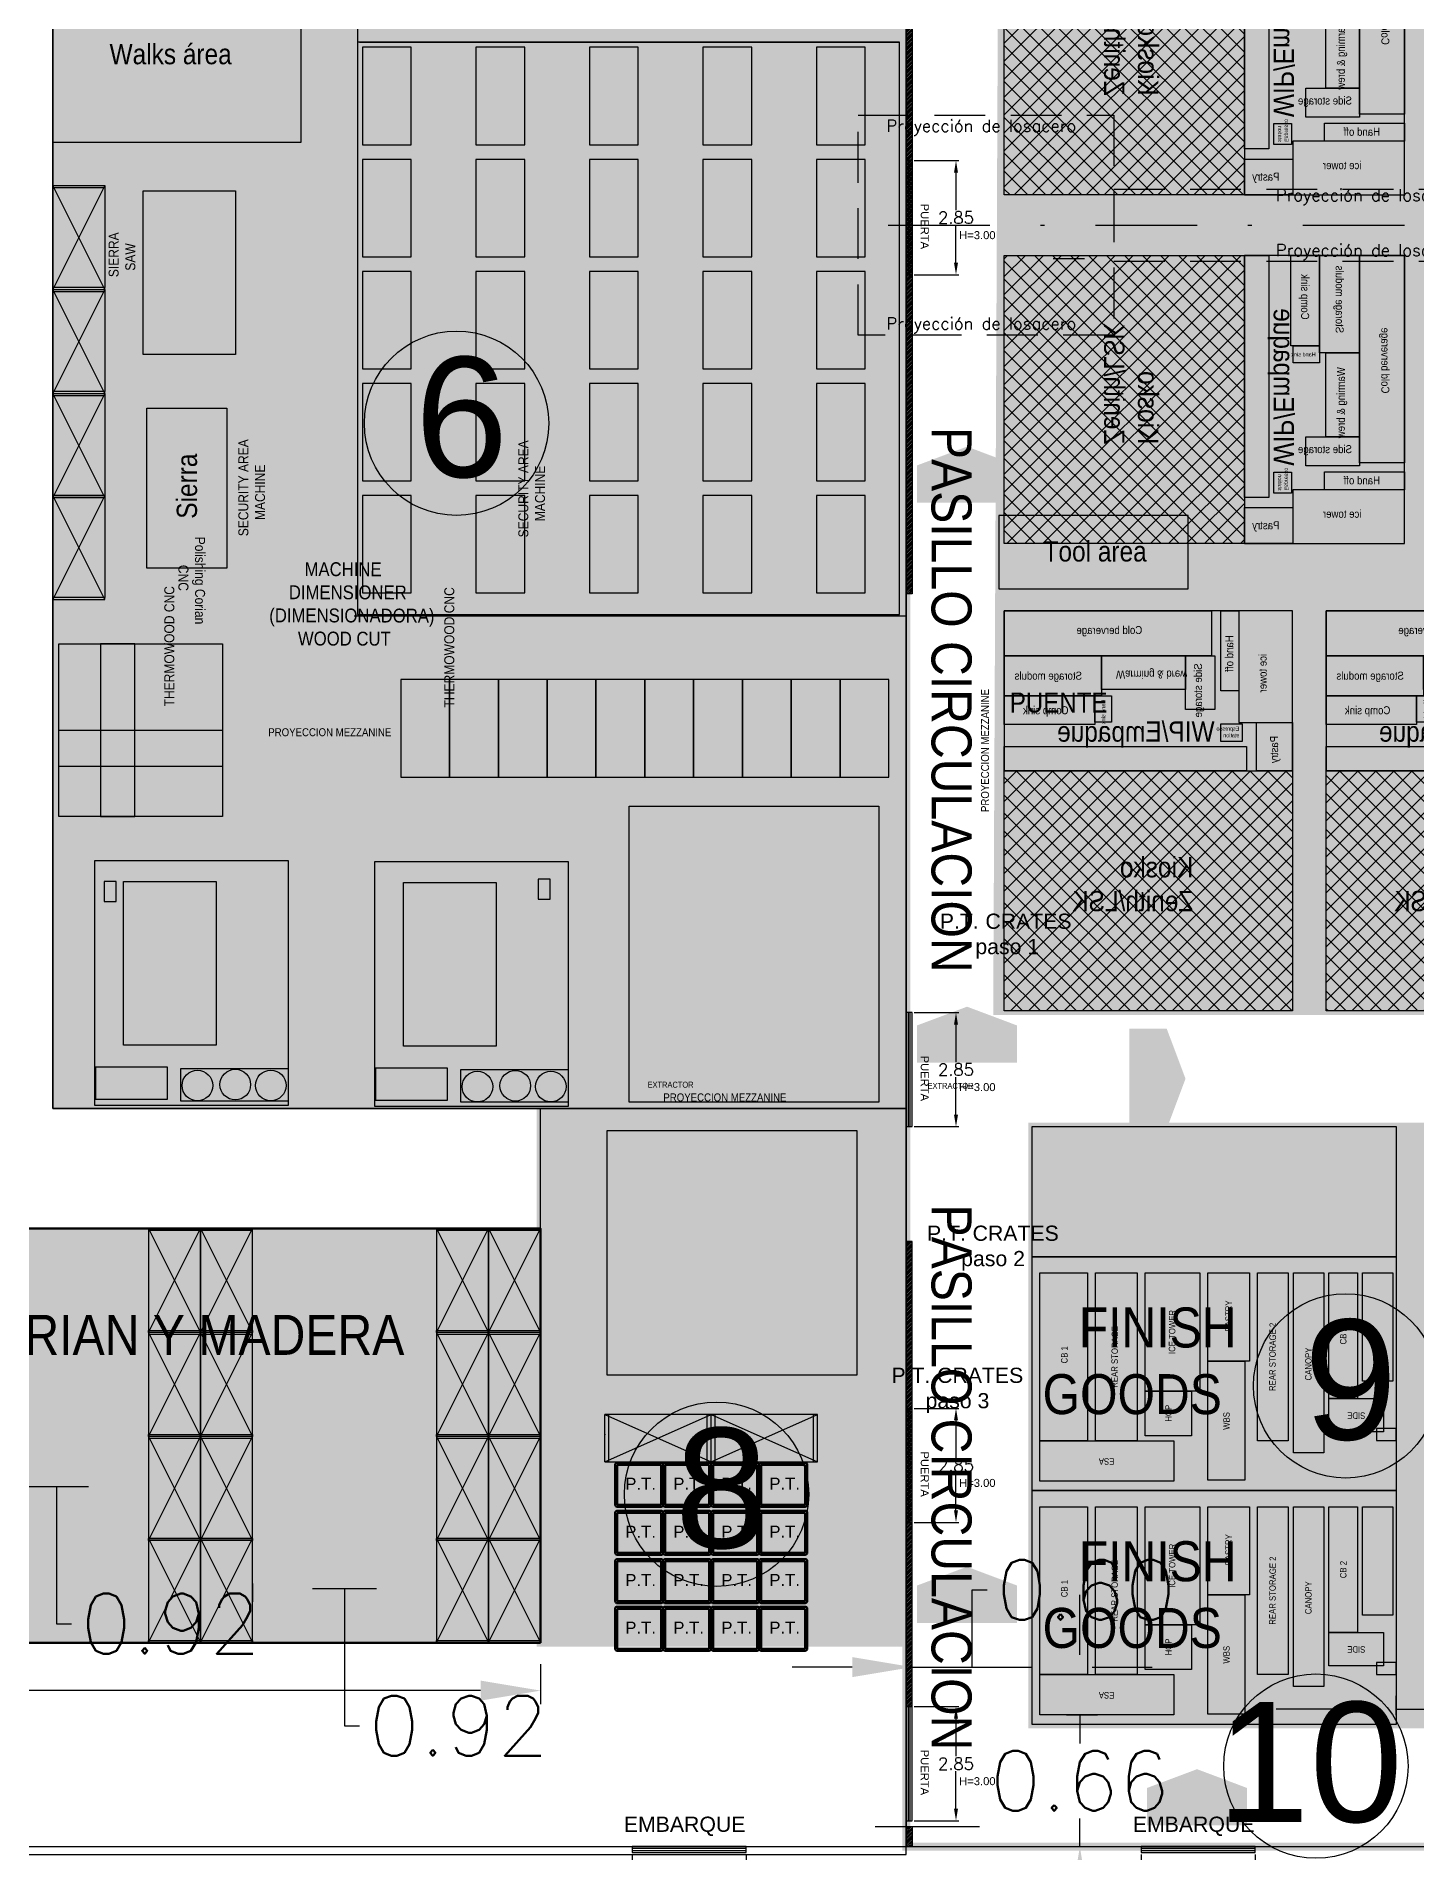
# Model space of a CAD drawing. Header units: millimetres. Extents: x 28 to 201, y 462 to 575.
# Drawn here: x 81.98 to 116.48, y 485.69 to 531.1 of the extents above; entities that cross this region are included whole.
import ezdxf

# ---------------------------------------------------------------- set-up
doc = ezdxf.new("R2010")
doc.units = ezdxf.units.MM
for name, pattern in [('ACAD_ISO02W100', [15, 12, -3]), ('DASHDOT', [25.4, 12.7, -6.35, 0, -6.35]), ('DASHED2', [0.375, 0.25, -0.125]), ('HIDDEN', [9.525, 6.35, -3.175])]:
    doc.linetypes.add(name, pattern=pattern)
for name, color, linetype in [('1- 3', 3, 'Continuous'), ('1- muro de carga', 5, 'Continuous'), ('8 hatch 2', 104, 'Continuous'), ('8 ingmet', 170, 'Continuous'), ('8 text 1', 7, 'Continuous'), ('DIM GENERAL', 1, 'Continuous'), ('dim-75', 2, 'Continuous'), ('ejes', 140, 'DASHDOT'), ('LINEA LIMITE DE ZONIFICACION', 2, 'Continuous'), ('LINEA PROYECCION', 1, 'DASHED2'), ('proy', 2, 'HIDDEN')]:
    doc.layers.add(name, color=color, linetype=linetype)
doc.styles.add('ARRAY BASE$0$Standard', font='arial.ttf')
doc.styles.add('ARRAY BASE$0$STYLE1', font='tt0009m_.ttf', dxfattribs={"width": 0.9})
doc.styles.get("Standard").update_dxf_attribs({"font": 'arial.ttf'})
doc.styles.add('TEXTO GENERAL', font='tt0009m_.ttf', dxfattribs={"width": 0.9, "height": 1})
doc.styles.add('TEXTOS', font='romans.shx')
doc.dimstyles.new('DIM-75P', dxfattribs={"dimtxt": 0.3, "dimasz": 0.3, "dimexe": 0.0675, "dimexo": 0.0468, "dimgap": 0.0375, "dimtad": 0, "dimtih": 1, "dimtoh": 1, "dimzin": 0, "dimdsep": 46, "dimtxsty": 'TEXTOS', "dimcen": 0.3, "dimclrd": 1, "dimclre": 1, "dimclrt": 2, "dimadec": 0, "dimazin": 0, "dimtfac": 1, "dimtmove": 1, "dimatfit": 3, "dimldrblk": 'flecha', "dimfxl": 0.045, "dimtolj": 1, "dimtzin": 0, "dimlwd": -1, "dimlwe": -1, "dimarcsym": 0})
pattern_1 = [(45, (-1106.502283, 447.2163), (-0.0224506403, 0.0224506403), [])]

# ---------------------------------------------------------------- blocks, each defined once
blk = doc.blocks.new('ARRAY BASE$0$FINISH')
for points in [[(5.845, 9.099), (5.845, 0), (0, 0), (0, 9.099)], [(0.237, 5.558), (0.237, 8.908), (1.247, 8.908), (1.247, 5.558)], [(5.442, 7.719), (1.247, 7.719), (1.247, 8.908), (5.442, 8.908)], [(5.442, 6.48), (1.247, 6.48), (1.247, 7.519), (5.442, 7.519)], [(2.491, 5.122), (1.374, 5.122), (1.374, 6.28), (2.491, 6.28)], [(5.442, 4.914), (2.491, 4.914), (2.491, 6.28), (5.442, 6.28)], [(0.259, 4.714), (3.239, 4.714), (3.239, 3.784), (0.259, 3.784)], [(5.442, 3.673), (3.239, 3.673), (3.239, 4.714), (5.442, 4.714)], [(1.247, 3.473), (5.442, 3.473), (5.442, 2.703), (1.247, 2.703)], [(5.442, 1.809), (0.947, 1.809), (0.947, 2.566), (5.442, 2.566)], [(2.301, 1.683), (2.301, 0.318), (1.468, 0.318), (1.468, 1.683)], [(2.301, 0.973), (2.301, 1.683), (5.442, 1.683), (5.442, 0.973)], [(1.55, 0), (1.55, 0.495), (1.25, 0.495), (1.25, 0)], [(5.442, 0.086), (2.735, 0.086), (2.735, 0.843), (5.442, 0.843)]]:
    blk.add_lwpolyline(points, close=True)
at = {"style": 'TEXTO GENERAL'}
for s, width, gutter_width, heights, insert, char_height, attachment_point, rotation in [('\\pi0.9016;FINISH GOODS ', 8.493, 12.5, [4.341], (4.579, 8.84), 1, 1, 270), ('\\pi0.89876;CB 1', 2.11022, 20.17, [0], (2.283, 8.385), 0.16136, 1, 359.6009), ('ESA ', 1.48497, 20.17, [0.193], (0.648, 7.242), 0.1614, 2, 89.6009), ('REAR STORAGE', 2.11022, 20.17, [0], (3.344, 7.12), 0.16136, 2, 359.6009), ('HOP ', 1.09476, 20.17, [0.213], (1.936, 5.776), 0.1614, 2, 359.6009), ('ICE TOWER', 2.11022, 20.17, [0], (3.966, 5.684), 0.1614, 2, 359.6009), ('WBS ', 1.48497, 20.17, [0.193], (1.743, 4.326), 0.1614, 2, 359.6009), ('PASTRY ', 2.11022, 20.17, [0], (4.366, 4.274), 0.1614, 2, 359.6009), ('REAR STORAGE 2 ', 2.88701, 20.17, [0.516], (3.345, 3.174), 0.16136, 2, 359.6009), ('CANOPY ', 2.11022, 20.17, [0], (3.167, 2.278), 0.1614, 2, 359.6009), ('CB 2', 0.72255, 20.17, [0.176], (3.872, 1.406), 0.1614, 2, 359.6009), ('SIDE ', 1.09476, 20.17, [0.213], (1.795, 1.001), 0.1614, 2, 89.6009)]:
    blk.add_mtext_dynamic_manual_height_columns(s, width=width, gutter_width=gutter_width, heights=heights, dxfattribs=dict(at, insert=insert, char_height=char_height, attachment_point=attachment_point, rotation=rotation))
blk = doc.blocks.new('*D5')
at = {"layer": 'Defpoints', "color": 0, "ltscale": 0.01, "transparency": 16777216}
for p in [(1.352, 1.243), (-1.5, 0.15), (1.352, 0.15)]:
    blk.add_point(p, dxfattribs=at)
at = {"layer": 'DIM GENERAL', "color": 1, "ltscale": 0.01, "transparency": 16777216}
for p, q in [((-1.5, 0.197), (-1.5, 1.31)), ((-1.2, 1.243), (-0.261, 1.243)), ((1.052, 1.243), (0.114, 1.243)), ((1.352, 0.197), (1.352, 1.31))]:
    blk.add_line(p, q, dxfattribs=at)
for points in [[(-1.2, 1.193), (-1.2, 1.293), (-1.5, 1.243)], [(1.052, 1.193), (1.052, 1.293), (1.352, 1.243)]]:
    blk.add_solid(points, dxfattribs=at)
at = {"layer": 'DIM GENERAL', "color": 2, "ltscale": 0.01, "transparency": 16777216, "insert": (-0.074, 1.243), "char_height": 0.3, "attachment_point": 5, "rotation": 90, "style": 'TEXTOS'}
blk.add_mtext('\\A1;2.85', dxfattribs=at)
blk = doc.blocks.new('flecha')
at = {"ltscale": 6}
for points in [[(-0.021, 0.03), (-0.106, 0.13), (-0.124, 0.055), (-0.124, 0.212)], [(-0.021, -0.03), (-0.106, -0.13), (-0.124, -0.055), (-0.124, -0.212)]]:
    blk.add_hatch(color=256, dxfattribs=at).paths.add_polyline_path(points)
for p, q in [((0.009, -0.017), (-0.137, 0.242)), ((0.009, 0.017), (-0.137, -0.242)), ((-0.127, 0.244), (-0.127, 0.025)), ((-0.127, 0.025), (-0.104, 0.122)), ((0, 0), (-0.104, 0.122)), ((0, 0), (-0.104, -0.122)), ((-0.127, -0.025), (-0.127, -0.244)), ((-0.127, -0.025), (-0.104, -0.122))]:
    blk.add_line(p, q, dxfattribs=at)
for points in [[(-0.021, 0.03), (-0.106, 0.13), (-0.124, 0.055), (-0.124, 0.212)], [(-0.021, -0.03), (-0.106, -0.13), (-0.124, -0.055), (-0.124, -0.212)]]:
    blk.add_lwpolyline(points, close=True, dxfattribs=at)
blk = doc.blocks.new('*D46')
at = {"layer": 'Defpoints', "color": 0, "ltscale": 0.01, "transparency": 16777216}
for p in [(106.871, 490.332), (103.871, 489.344), (106.871, 488.899)]:
    blk.add_point(p, dxfattribs=at)
at = {"layer": 'LINEA LIMITE DE ZONIFICACION', "color": 1, "ltscale": 0.01, "transparency": 16777216}
for p, q in [((105.371, 490.332), (105.371, 492.263)), ((105.371, 492.263), (105.746, 492.263)), ((103.871, 489.578), (103.871, 490.669)), ((106.871, 489.133), (106.871, 490.669)), ((102.371, 490.332), (100.871, 490.332)), ((103.871, 490.332), (106.871, 490.332)), ((103.871, 490.332), (106.871, 490.332)), ((108.371, 490.332), (109.871, 490.332))]:
    blk.add_line(p, q, dxfattribs=at)
for points in [[(102.371, 490.582), (102.371, 490.082), (103.871, 490.332)], [(108.371, 490.582), (108.371, 490.082), (106.871, 490.332)]]:
    blk.add_solid(points, dxfattribs=at)
at = {"layer": 'LINEA LIMITE DE ZONIFICACION', "color": 2, "ltscale": 0.01, "transparency": 16777216, "insert": (108.219, 492.263), "char_height": 1.5, "attachment_point": 5, "style": 'TEXTOS'}
blk.add_mtext('\\A1;0.60', dxfattribs=at)
blk = doc.blocks.new('*D47')
at = {"layer": 'Defpoints', "color": 0, "ltscale": 0.01, "transparency": 16777216}
for p in [(108.736, 489.135), (108.06, 485.842), (108.736, 485.842)]:
    blk.add_point(p, dxfattribs=at)
at = {"layer": 'LINEA LIMITE DE ZONIFICACION', "color": 1, "ltscale": 0.01, "transparency": 16777216}
for p, q in [((108.06, 490.635), (108.06, 492.135)), ((108.502, 489.135), (107.722, 489.135)), ((108.06, 489.135), (108.06, 488.426)), ((108.06, 485.842), (108.06, 486.551)), ((108.502, 485.842), (107.722, 485.842)), ((108.06, 484.342), (108.06, 482.842))]:
    blk.add_line(p, q, dxfattribs=at)
for points in [[(107.81, 490.635), (108.31, 490.635), (108.06, 489.135)], [(107.81, 484.342), (108.31, 484.342), (108.06, 485.842)]]:
    blk.add_solid(points, dxfattribs=at)
at = {"layer": 'LINEA LIMITE DE ZONIFICACION', "color": 2, "ltscale": 0.01, "transparency": 16777216, "insert": (108.06, 487.489), "char_height": 1.5, "attachment_point": 5, "style": 'TEXTOS'}
blk.add_mtext('\\A1;0.66', dxfattribs=at)
blk = doc.blocks.new('*D48')
at = {"layer": 'Defpoints', "color": 0, "ltscale": 0.01, "transparency": 16777216}
for p in [(118.969, 489.279), (115.969, 488.899), (118.969, 488.899)]:
    blk.add_point(p, dxfattribs=at)
at = {"layer": 'LINEA LIMITE DE ZONIFICACION', "color": 1, "ltscale": 0.01, "transparency": 16777216}
for p, q in [((117.469, 489.279), (117.469, 491.21)), ((117.469, 491.21), (117.844, 491.21)), ((115.969, 489.133), (115.969, 489.616)), ((118.969, 489.133), (118.969, 489.616)), ((114.469, 489.279), (112.969, 489.279)), ((115.969, 489.279), (118.969, 489.279)), ((115.969, 489.279), (118.969, 489.279)), ((120.469, 489.279), (121.969, 489.279))]:
    blk.add_line(p, q, dxfattribs=at)
for points in [[(114.469, 489.529), (114.469, 489.029), (115.969, 489.279)], [(120.469, 489.529), (120.469, 489.029), (118.969, 489.279)]]:
    blk.add_solid(points, dxfattribs=at)
at = {"layer": 'LINEA LIMITE DE ZONIFICACION', "color": 2, "ltscale": 0.01, "transparency": 16777216, "insert": (120.318, 491.21), "char_height": 1.5, "attachment_point": 5, "style": 'TEXTOS'}
blk.add_mtext('\\A1;0.60', dxfattribs=at)
blk = doc.blocks.new('ARRAY BASE$0$KIOSKO DE ARMADO')
h = blk.add_hatch()
h.set_pattern_fill('ANSI37', color=256, scale=0.1, angle=180)
h.set_pattern_definition([(225, (2482.8771, 1339.67897), (0.224506403, -0.224506403), []), (315, (2482.8771, 1339.67897), (0.224506403, 0.224506403), [])])
h.paths.add_polyline_path([(7.2, 10), (0, 10), (0, 4), (7.2, 4)])
for points in [[(7.2, 10), (0, 10), (0, 4), (7.2, 4)], [(0, 4), (7.2, 4), (7.2, 0), (0, 0)], [(7.2, 4), (7.2, 0), (0, 0), (0, 4)], [(6.05, 3.39), (6.05, 4), (0, 4), (0, 3.39)], [(6.303, 2.79), (7.2, 2.79), (7.2, 4), (6.303, 4)], [(5.943, 2.825), (5.943, 3.265), (5.413, 3.265), (5.413, 2.825)], [(2.26, 2.12), (2.26, 2.84), (0, 2.84), (0, 2.12)], [(2.68, 2.78), (2.26, 2.78), (2.26, 2.12), (2.68, 2.12)], [(5.86, 2.79), (7.2, 2.79), (7.2, 0), (5.86, 0)], [(4.53, 2.46), (4.53, 1.12), (5.26, 1.12), (5.26, 2.46)], [(2.43, 1.12), (2.43, 2.12), (0, 2.12), (0, 1.12)], [(2.43, 1.96), (2.43, 1.12), (4.53, 1.12), (4.53, 1.96)], [(5.41, 0), (5.86, 0), (5.86, 2), (5.41, 2)], [(5.18, 0), (5.18, 1.12), (0, 1.12), (0, 0)]]:
    blk.add_lwpolyline(points, close=True)
at = {"attachment_point": 1, "style": 'TEXTO GENERAL'}
for s, insert, char_height, rotation in [('Kiosko Zenith/LSK', (4.722, 6.152), 0.50733, 180), ('Pastry', (6.643, 3.123), 0.2, 90), ('WIP/Empaque', (5.255, 2.761), 0.50733, 180), ('Hand sink', (2.424, 2.218), 0.1, 90), ('Espresso\\Pstation', (5.875, 2.891), 0.1, 180), ('Comp sink', (1.604, 2.382), 0.2, 180), ('Side storage', (4.741, 1.31), 0.2, 90), ('ice tower', (6.357, 1.074), 0.2, 90), ('Storage moduls', (1.942, 1.518), 0.2, 180), ('Hand off', (5.522, 0.609), 0.2, 90), ('Cold berverage', (3.448, 0.377), 0.2, 180)]:
    blk.add_mtext_dynamic_manual_height_columns(s, width=3.63915, gutter_width=2.537, heights=[0], dxfattribs=dict(at, insert=insert, char_height=char_height, rotation=rotation))
at = {"insert": (2.791, 1.689), "char_height": 0.2, "attachment_point": 1, "style": 'TEXTO GENERAL'}
blk.add_mtext_dynamic_manual_height_columns('Warming & brew', width=3.63915, gutter_width=2.537, heights=[0], dxfattribs=at)
blk = doc.blocks.new('10')
h = blk.add_hatch()
h.set_pattern_fill('ANSI37', color=256, scale=0.1, angle=180)
h.set_pattern_definition([(225, (2474.7923, 1329.67897), (0.224506403, -0.224506403), []), (315, (2474.7923, 1329.67897), (0.224506403, 0.224506403), [])])
h.paths.add_polyline_path([(-0.885, -6), (-0.885, -1.448), (-1.274, 0), (-8.085, 0), (-8.085, -6)])
blk.add_lwpolyline([(-1.274, 0), (-8.085, 0), (-8.085, -6), (-0.885, -6), (-0.885, -1.448)])
for points in [[(-8.085, -6), (-0.885, -6), (-0.885, -10), (-8.085, -10)], [(-0.885, -6), (-0.885, -10), (-8.085, -10), (-8.085, -6)], [(-2.035, -6.61), (-2.035, -6), (-8.085, -6), (-8.085, -6.61)], [(-1.782, -7.21), (-0.885, -7.21), (-0.885, -6), (-1.782, -6)], [(-2.141, -7.175), (-2.141, -6.735), (-2.671, -6.735), (-2.671, -7.175)], [(-5.825, -7.88), (-5.825, -7.16), (-8.085, -7.16), (-8.085, -7.88)], [(-5.405, -7.22), (-5.825, -7.22), (-5.825, -7.88), (-5.405, -7.88)], [(-2.225, -7.21), (-0.885, -7.21), (-0.885, -10), (-2.225, -10)], [(-3.555, -7.54), (-3.555, -8.88), (-2.825, -8.88), (-2.825, -7.54)], [(-5.655, -8.88), (-5.655, -7.88), (-8.085, -7.88), (-8.085, -8.88)], [(-5.655, -8.04), (-5.655, -8.88), (-3.555, -8.88), (-3.555, -8.04)], [(-2.675, -10), (-2.225, -10), (-2.225, -8), (-2.675, -8)], [(-2.905, -10), (-2.905, -8.88), (-8.085, -8.88), (-8.085, -10)], [(-24.275, -12.209), (-19.544, -12.209), (-19.544, -10.37), (-24.275, -10.37)], [(-24.239, -27.931), (-19.508, -27.931), (-19.508, -26.092), (-24.239, -26.092)]]:
    blk.add_lwpolyline(points, close=True)
for p in [(-24.099, -10), (-16.054, -10)]:
    blk.add_blockref('ARRAY BASE$0$KIOSKO DE ARMADO', p)
at = {"xscale": -1}
for p, rotation in [((-14.099, -10.88), 90), ((-14.099, -19.594), 90), ((-24.099, -28.48), 180), ((-16.054, -28.48), 180), ((-8.085, -28.48), 180)]:
    blk.add_blockref('ARRAY BASE$0$KIOSKO DE ARMADO', p, dxfattribs=dict(at, rotation=rotation))
at = {"rotation": 270}
for p in [(-12.648, -10.88), (-12.648, -19.594)]:
    blk.add_blockref('ARRAY BASE$0$KIOSKO DE ARMADO', p, dxfattribs=at)
at = {"attachment_point": 1, "style": 'TEXTO GENERAL'}
for s, insert, char_height, rotation in [('Kiosko Zenith/LSK', (-3.363, -3.848), 0.50733, 180), ('Pastry', (-1.442, -6.877), 0.2, 90), ('WIP/Empaque', (-2.83, -7.239), 0.50733, 180), ('Hand sink', (-5.661, -7.782), 0.1, 90), ('Espresso\\Pstation', (-2.21, -7.109), 0.1, 180), ('Comp sink', (-6.481, -7.618), 0.2, 180), ('Side storage', (-3.344, -8.69), 0.2, 90), ('ice tower', (-1.727, -8.926), 0.2, 90), ('Storage moduls', (-6.143, -8.482), 0.2, 180), ('Hand off', (-2.563, -9.391), 0.2, 90), ('Cold berverage', (-4.636, -9.623), 0.2, 180)]:
    blk.add_mtext_dynamic_manual_height_columns(s, width=3.63915, gutter_width=2.537, heights=[0], dxfattribs=dict(at, insert=insert, char_height=char_height, rotation=rotation))
at = {"attachment_point": 1}
for s, insert, char_height, style in [('Warming & brew', (-5.294, -8.311), 0.2, 'TEXTO GENERAL'), ('Tool area', (-23.155, -11.015), 0.5073, 'ARRAY BASE$0$STYLE1'), ('Tool area', (-23.119, -26.737), 0.5073, 'ARRAY BASE$0$STYLE1')]:
    blk.add_mtext_dynamic_manual_height_columns(s, width=3.63915, gutter_width=2.537, heights=[0], dxfattribs=dict(at, insert=insert, char_height=char_height, style=style))
blk = doc.blocks.new('*D50')
at = {"layer": 'Defpoints', "color": 0, "ltscale": 0.01, "transparency": 16777216}
for p in [(56.181, 490.67), (94.583, 490.643), (56.181, 489.745)]:
    blk.add_point(p, dxfattribs=at)
at = {"layer": 'LINEA LIMITE DE ZONIFICACION', "color": 1, "ltscale": 0.01, "transparency": 16777216}
for p, q in [((56.181, 490.436), (56.181, 489.407)), ((94.583, 490.409), (94.583, 489.407)), ((57.681, 489.745), (72.909, 489.745)), ((93.083, 489.745), (77.855, 489.745))]:
    blk.add_line(p, q, dxfattribs=at)
for points in [[(57.681, 489.995), (57.681, 489.495), (56.181, 489.745)], [(93.083, 489.995), (93.083, 489.495), (94.583, 489.745)]]:
    blk.add_solid(points, dxfattribs=at)
at = {"layer": 'LINEA LIMITE DE ZONIFICACION', "color": 2, "ltscale": 0.01, "transparency": 16777216, "insert": (75.382, 489.745), "char_height": 1.5, "attachment_point": 5, "style": 'TEXTOS'}
blk.add_mtext('\\A1;7.68', dxfattribs=at)
blk = doc.blocks.new('ARRAY BASE$0$Rack madera')
for p, q in [((0.002, 0.002), (0.002, 1.302)), ((0.002, 1.302), (0.052, 1.302)), ((2.602, 1.302), (0.002, 0.002)), ((0.002, 1.302), (2.602, 0.002)), ((2.552, 1.302), (0.052, 1.302)), ((0.052, 1.302), (0.052, 0.002)), ((2.552, 0.002), (2.552, 1.302)), ((2.602, 1.302), (2.552, 1.302)), ((2.602, 0.002), (2.602, 1.302)), ((0.052, 0.002), (0.002, 0.002)), ((0.052, 0.002), (2.552, 0.002)), ((2.552, 0.002), (2.602, 0.002))]:
    blk.add_line(p, q)
blk = doc.blocks.new('rack 01')
at = {"linetype": 'ACAD_ISO02W100'}
for p, q in [((2840.012, 2360.036), (2837.352, 2360.036)), ((2837.352, 2360.036), (2837.352, 2358.856)), ((2840.012, 2358.856), (2837.352, 2360.036)), ((2840.012, 2360.036), (2837.352, 2358.856)), ((2837.452, 2360.036), (2837.452, 2358.856)), ((2839.912, 2360.036), (2839.912, 2358.856)), ((2840.012, 2360.036), (2840.012, 2358.856)), ((2837.352, 2358.856), (2840.012, 2358.856))]:
    blk.add_line(p, q, dxfattribs=at)
blk.add_point((2840.012, 2359.356), dxfattribs=at)
blk = doc.blocks.new('P.T.')
at = {"color": 8, "lineweight": 211}
for p, q in [((1.862, 1.893), (1.862, 2.895)), ((1.912, 2.944), (3.012, 2.944)), ((1.912, 1.894), (1.912, 2.894)), ((1.912, 2.894), (3.012, 2.894)), ((3.012, 2.894), (3.012, 1.894)), ((3.062, 2.894), (3.062, 1.894)), ((3.012, 1.844), (1.905, 1.844)), ((3.012, 1.894), (1.912, 1.894))]:
    blk.add_line(p, q, dxfattribs=at)
for centre, start, end in [((1.912, 2.894), 89.4271, 180), ((3.012, 2.894), 359.4271, 90.5729), ((1.912, 1.894), 179.7135, 278.1297), ((3.012, 1.894), 269.9777, 0.5729)]:
    blk.add_arc(centre, 0.05, start, end, dxfattribs=at)
at = {"lineweight": 211, "insert": (2.114, 2.571), "char_height": 0.3, "attachment_point": 1}
blk.add_mtext_dynamic_manual_height_columns('P.T.', width=1.1, gutter_width=12.5, heights=[0], dxfattribs=at)
blk = doc.blocks.new('*D56')
at = {"layer": 'Defpoints', "color": 0, "ltscale": 2, "transparency": 16777216}
for p in [(80.181, 495.202), (84.781, 495.202), (84.781, 494.849)]:
    blk.add_point(p, dxfattribs=at)
at = {"layer": 'dim-75', "color": 1, "ltscale": 2, "transparency": 16777216}
for p, q in [((80.181, 494.968), (80.181, 494.512)), ((84.781, 494.968), (84.781, 494.512)), ((81.681, 494.849), (83.281, 494.849)), ((82.481, 494.849), (82.481, 491.418)), ((82.481, 491.418), (82.856, 491.418))]:
    blk.add_line(p, q, dxfattribs=at)
for points in [[(81.681, 495.099), (81.681, 494.599), (80.181, 494.849)], [(83.281, 495.099), (83.281, 494.599), (84.781, 494.849)]]:
    blk.add_solid(points, dxfattribs=at)
at = {"layer": 'dim-75', "color": 2, "ltscale": 2, "transparency": 16777216, "insert": (85.329, 491.418), "char_height": 1.5, "attachment_point": 5, "style": 'TEXTOS'}
blk.add_mtext('\\A1;0.92', dxfattribs=at)
blk = doc.blocks.new('*D57')
at = {"layer": 'Defpoints', "color": 0, "ltscale": 2, "transparency": 16777216}
for p in [(87.381, 492.652), (91.981, 492.652), (91.981, 492.299)]:
    blk.add_point(p, dxfattribs=at)
at = {"layer": 'dim-75', "color": 1, "ltscale": 2, "transparency": 16777216}
for p, q in [((87.381, 492.418), (87.381, 491.962)), ((88.881, 492.299), (90.481, 492.299)), ((89.681, 492.299), (89.681, 488.868)), ((91.981, 492.418), (91.981, 491.962)), ((89.681, 488.868), (90.056, 488.868))]:
    blk.add_line(p, q, dxfattribs=at)
for points in [[(88.881, 492.549), (88.881, 492.049), (87.381, 492.299)], [(90.481, 492.549), (90.481, 492.049), (91.981, 492.299)]]:
    blk.add_solid(points, dxfattribs=at)
at = {"layer": 'dim-75', "color": 2, "ltscale": 2, "transparency": 16777216, "insert": (92.529, 488.868), "char_height": 1.5, "attachment_point": 5, "style": 'TEXTOS'}
blk.add_mtext('\\A1;0.92', dxfattribs=at)
blk = doc.blocks.new('*E60')
at = {"layer": '8 hatch 2', "ltscale": 2, "transparency": 33554483}
h = blk.add_hatch(color=155, dxfattribs=at)
h.dxf.hatch_style = 1
h.paths.add_polyline_path([(85.276, 59.37), (62.451, 59.37), (62.274, 20.89), (86.729, 20.89), (88.034, 20.89), (86.2, 27.719), (88.198, 28.256), (88.19, 29.718), (85.075, 41.313), (89.787, 42.578)])
h = blk.add_hatch(color=130, dxfattribs=at)
h.dxf.hatch_style = 1
h.paths.add_polyline_path([(60, 55.463), (54.026, 55.438), (38.669, 55.463), (38.669, 18.453), (60, 18.453)])
h = blk.add_hatch(color=160, dxfattribs=at)
h.dxf.hatch_style = 1
h.paths.add_polyline_path([(60, 18.453), (50.862, 18.453), (50.862, 5.104), (60, 5.099)])
h = blk.add_hatch(color=202, dxfattribs=at)
h.dxf.hatch_style = 1
h.paths.add_polyline_path([(63.15, 18), (63.15, 3.056), (86.698, 3.056), (86.698, 3.119), (86.582, 3.553), (86.698, 3.584), (86.698, 17.234), (86.492, 18)])
h = blk.add_hatch(color=130, dxfattribs=at)
h.dxf.hatch_style = 1
h.paths.add_polyline_path([(50.862, 15.452), (50.86, 15.452), (9.612, 15.452), (9.612, 5.127), (50.862, 5.104)])
at = {"layer": '8 hatch 2', "ltscale": 2, "transparency": 33554687, "const_width": 0.2}
for points in [[(60, 79.605), (79.84, 79.605), (101.224, 0), (60, 0)], [(85.276, 59.37), (62.451, 59.37), (62.274, 20.89), (86.729, 20.89), (88.034, 20.89), (86.2, 27.719), (88.198, 28.256), (88.19, 29.718), (85.075, 41.313), (89.787, 42.578)], [(86.698, 18), (63.15, 18), (63.15, 3.056), (86.698, 3.056)]]:
    blk.add_lwpolyline(points, close=True, dxfattribs=at)
at = {"layer": '8 hatch 2', "ltscale": 2}
blk.add_lwpolyline([(38.669, 74.567), (60, 74.567), (60, 18.453), (38.669, 18.453)], close=True, dxfattribs=at)
at = {"layer": '8 hatch 2', "ltscale": 2, "const_width": 0.2}
blk.add_lwpolyline([(50.862, 18.453), (60, 18.453), (60, 5.099), (50.862, 5.099)], close=True, dxfattribs=at)
at = {"layer": '8 text 1', "ltscale": 2}
for centre in [(48.76, 35.582), (70.983, 11.52), (55.259, 8.811), (70.239, 2.015)]:
    blk.add_circle(centre, 2.304, dxfattribs=at)
for s, p in [('6', (47.717, 34.239)), ('9', (69.94, 10.177)), ('8', (54.216, 7.468)), ('10', (67.752, 0.619))]:
    blk.add_text(s, height=3, dxfattribs=at).set_placement(p)
blk = doc.blocks.new('ARRAY BASE$0$PUERTA TRANSICION')
at = {"color": 1}
for points in [[(-1.5, 0), (1.352, 0), (1.352, 0.15), (-1.5, 0.15)], [(1.352, 0.05), (1.352, 0.1), (-1.5, 0.1), (-1.5, 0.05)]]:
    blk.add_lwpolyline(points, close=True, dxfattribs=at)
at = {"color": 2, "ltscale": 0.01, "insert": (0.263, 1.323), "char_height": 0.2, "attachment_point": 1, "rotation": 90}
blk.add_mtext_dynamic_manual_height_columns('H=3.00', width=0.44515, gutter_width=12.5, heights=[0], dxfattribs=at)
at = {"insert": (-0.529, 0.563), "char_height": 0.2, "attachment_point": 1, "style": 'ARRAY BASE$0$Standard'}
blk.add_mtext_dynamic_manual_height_columns('\\pi0.1067;PUERTA', width=1.32555, gutter_width=13.918, heights=[0.278], dxfattribs=at)
at = {"layer": 'DIM GENERAL', "ltscale": 0.01}
dim = blk.add_linear_dim(base=(1.352, 1.243), p1=(-1.5, 0.15), p2=(1.352, 0.15), angle=180, dimstyle='DIM-75P', dxfattribs=at)
dim.commit()
dim.dimension.update_dxf_attribs({"geometry": '*D5', "text_midpoint": (-0.074, 1.243)})

msp = doc.modelspace()

# ---------------------------------------------------------------- hatches: boundary and pattern name
at = {"ltscale": 0.01}
h = msp.add_hatch(dxfattribs=at)
h.set_pattern_fill('ANSI31', color=1, scale=0.002)
h.set_pattern_definition(pattern_1)
h.paths.add_polyline_path([(103.871, 517.163), (103.721, 517.163), (103.721, 537.606), (103.871, 537.606)])
h = msp.add_hatch(dxfattribs=at)
h.set_pattern_fill('ANSI31', color=1, scale=0.002)
h.set_pattern_definition(pattern_1)
h.paths.add_polyline_path([(103.721, 489.344), (103.871, 489.344), (103.871, 500.969), (103.721, 500.969)])
h = msp.add_hatch(dxfattribs=at)
h.set_pattern_fill('ANSI31', color=1, scale=0.002)
h.set_pattern_definition([(45, (-1106.502283, 419.39688), (-0.0224506403, 0.0224506403), [])])
h.paths.add_polyline_path([(103.871, 485.842), (103.721, 485.842), (103.721, 486.344), (103.871, 486.344)])

# ---------------------------------------------------------------- linework, layer by layer
msp.add_line((103.721, 565.645), (103.721, 485.842))
msp.add_line((103.721, 565.645), (103.721, 485.842))
at = {"ltscale": 2}
msp.add_line((94.583, 501.294), (94.583, 504.295), dxfattribs=at)
for points in [[(43.721, 485.645), (103.721, 485.645), (103.721, 565.645), (43.721, 565.645)], [(103.721, 541.305), (82.39, 541.305), (82.39, 504.295), (103.721, 504.295)], [(82.39, 533.736), (88.592, 533.736), (88.592, 528.439), (82.39, 528.439)], [(90.008, 516.643), (103.556, 516.643), (103.556, 530.955), (90.008, 530.955)], [(91.346, 530.822), (90.126, 530.822), (90.126, 528.382), (91.346, 528.382)], [(94.184, 530.822), (92.964, 530.822), (92.964, 528.382), (94.184, 528.382)], [(97.021, 530.822), (95.801, 530.822), (95.801, 528.382), (97.021, 528.382)], [(99.859, 530.822), (98.639, 530.822), (98.639, 528.382), (99.859, 528.382)], [(102.697, 530.822), (101.477, 530.822), (101.477, 528.382), (102.697, 528.382)], [(91.346, 528.022), (90.126, 528.022), (90.126, 525.582), (91.346, 525.582)], [(94.184, 528.022), (92.964, 528.022), (92.964, 525.582), (94.184, 525.582)], [(97.021, 528.022), (95.801, 528.022), (95.801, 525.582), (97.021, 525.582)], [(99.859, 528.022), (98.639, 528.022), (98.639, 525.582), (99.859, 525.582)], [(102.697, 528.022), (101.477, 528.022), (101.477, 525.582), (102.697, 525.582)], [(86.956, 523.142), (84.645, 523.142), (84.645, 527.231), (86.956, 527.231)], [(91.346, 525.222), (90.126, 525.222), (90.126, 522.782), (91.346, 522.782)], [(94.184, 525.222), (92.964, 525.222), (92.964, 522.782), (94.184, 522.782)], [(97.021, 525.222), (95.801, 525.222), (95.801, 522.782), (97.021, 522.782)], [(99.859, 525.222), (98.639, 525.222), (98.639, 522.782), (99.859, 522.782)], [(102.697, 525.222), (101.477, 525.222), (101.477, 522.782), (102.697, 522.782)], [(91.346, 522.422), (90.126, 522.422), (90.126, 519.982), (91.346, 519.982)], [(94.184, 522.422), (92.964, 522.422), (92.964, 519.982), (94.184, 519.982)], [(97.021, 522.422), (95.801, 522.422), (95.801, 519.982), (97.021, 519.982)], [(99.859, 522.422), (98.639, 522.422), (98.639, 519.982), (99.859, 519.982)], [(102.697, 522.422), (101.477, 522.422), (101.477, 519.982), (102.697, 519.982)], [(84.739, 517.804), (84.739, 521.806), (86.737, 521.806), (86.737, 517.804)], [(91.346, 519.622), (90.126, 519.622), (90.126, 517.182), (91.346, 517.182)], [(94.184, 519.622), (92.964, 519.622), (92.964, 517.182), (94.184, 517.182)], [(97.021, 519.622), (95.801, 519.622), (95.801, 517.182), (97.021, 517.182)], [(99.859, 519.622), (98.639, 519.622), (98.639, 517.182), (99.859, 517.182)], [(102.697, 519.622), (101.477, 519.622), (101.477, 517.182), (102.697, 517.182)], [(82.538, 511.599), (82.538, 515.915), (86.631, 515.915), (86.631, 511.599)], [(84.437, 511.599), (84.437, 515.915), (83.585, 515.915), (83.585, 511.599)], [(92.306, 515.018), (91.086, 515.018), (91.086, 512.578), (92.306, 512.578)], [(93.526, 515.018), (92.306, 515.018), (92.306, 512.578), (93.526, 512.578)], [(94.746, 515.018), (93.526, 515.018), (93.526, 512.578), (94.746, 512.578)], [(95.966, 515.018), (94.746, 515.018), (94.746, 512.578), (95.966, 512.578)], [(97.186, 515.018), (95.966, 515.018), (95.966, 512.578), (97.186, 512.578)], [(98.406, 515.018), (97.186, 515.018), (97.186, 512.578), (98.406, 512.578)], [(99.626, 515.018), (98.406, 515.018), (98.406, 512.578), (99.626, 512.578)], [(100.846, 515.018), (99.626, 515.018), (99.626, 512.578), (100.846, 512.578)], [(102.066, 515.018), (100.846, 515.018), (100.846, 512.578), (102.066, 512.578)], [(103.286, 515.018), (102.066, 515.018), (102.066, 512.578), (103.286, 512.578)], [(82.538, 512.844), (82.538, 513.757), (86.631, 513.757), (86.631, 512.844)], [(83.429, 510.489), (83.429, 504.383), (88.282, 504.383), (88.282, 510.489)], [(90.427, 510.461), (90.427, 504.355), (95.28, 504.355), (95.28, 510.461)], [(83.969, 509.473), (83.969, 509.968), (83.669, 509.968), (83.669, 509.473)], [(86.469, 505.883), (84.158, 505.883), (84.158, 509.972), (86.469, 509.972)], [(93.467, 505.855), (91.156, 505.855), (91.156, 509.944), (93.467, 509.944)], [(94.824, 509.53), (94.824, 510.025), (94.524, 510.025), (94.524, 509.53)], [(83.454, 504.533), (85.254, 504.533), (85.254, 505.333), (83.454, 505.333)], [(85.579, 504.49), (88.279, 504.49), (88.279, 505.29), (85.579, 505.29)], [(90.452, 504.505), (92.252, 504.505), (92.252, 505.305), (90.452, 505.305)], [(92.577, 504.462), (95.277, 504.462), (95.277, 505.262), (92.577, 505.262)], [(115.969, 500.588), (106.871, 500.588), (106.871, 503.842), (115.969, 503.842)]]:
    msp.add_lwpolyline(points, close=True)
at = {"ltscale": 0.01}
for points in [[(103.871, 517.163), (103.721, 517.163), (103.721, 537.606), (103.871, 537.606)], [(103.721, 489.344), (103.871, 489.344), (103.871, 500.969), (103.721, 500.969)], [(103.871, 485.842), (103.721, 485.842), (103.721, 486.344), (103.871, 486.344)]]:
    msp.add_lwpolyline(points, close=True, dxfattribs=at)
for points in [[(89.925, 516.612), (103.721, 516.612), (103.721, 536.818), (90.008, 536.818), (90.008, 516.643)], [(90.053, 530.955), (103.556, 530.955)]]:
    msp.add_lwpolyline(points)
at = {"ltscale": 2}
msp.add_lwpolyline([(107.396, 525.547), (108.175, 525.547)], dxfattribs=at)
for points in [[(96.796, 511.852), (103.035, 511.852), (103.035, 504.454), (96.796, 504.454)], [(96.246, 503.744), (102.485, 503.744), (102.485, 497.631), (96.246, 497.631)]]:
    msp.add_lwpolyline(points, close=True, dxfattribs=at)
at = {"lineweight": 211}
msp.add_lwpolyline([(94.583, 490.942), (56.18, 490.942), (56.18, 501.294), (94.583, 501.294)], close=True, dxfattribs=at)
for centre in [(86.004, 504.87), (86.951, 504.893), (87.838, 504.871), (93.002, 504.842), (93.949, 504.865), (94.836, 504.843)]:
    msp.add_circle(centre, 0.383)
at = {"layer": '1- muro de carga', "lineweight": 25}
msp.add_lwpolyline([(33.486, 565.447), (123.561, 565.447), (144.945, 485.842), (33.486, 485.842)], dxfattribs=at)
at = {"layer": '8 ingmet', "ltscale": 2}
for points in [[(105.24, 533.438, 2.5, 2.5, 0), (105.24, 533.902, 5, 0, 0), (105.24, 534.841, 0, 0, 0)], [(109.299, 526.158, 2.5, 2.5, 0), (109.762, 526.158, 5, 0, 0), (110.701, 526.158, 0, 0, 0)], [(105.24, 519.438, 2.5, 2.5, 0), (105.24, 519.902, 5, 0, 0), (105.24, 520.841, 0, 0, 0)], [(109.299, 517.715, 2.5, 2.5, 0), (109.762, 517.715, 5, 0, 0), (110.701, 517.715, 0, 0, 0)], [(105.24, 505.438, 2.5, 2.5, 0), (105.24, 505.902, 5, 0, 0), (105.24, 506.841, 0, 0, 0)], [(109.299, 505.04, 2.5, 2.5, 0), (109.762, 505.04, 5, 0, 0), (110.701, 505.04, 0, 0, 0)], [(105.24, 491.438, 2.5, 2.5, 0), (105.24, 491.902, 5, 0, 0), (105.24, 492.841, 0, 0, 0)], [(110.989, 486.378, 2.5, 2.5, 0), (110.989, 486.841, 5, 0, 0), (110.989, 487.781, 0, 0, 0)]]:
    msp.add_lwpolyline(points, format="xyseb", dxfattribs=at)
at = {"layer": 'DIM GENERAL', "ltscale": 0.01}
msp.add_line((102.947, 486.344), (105.551, 486.344), dxfattribs=at)
at = {"layer": 'ejes', "ltscale": 0.2}
msp.add_line((103.27, 526.376), (128.193, 526.376), dxfattribs=at)
at = {"layer": 'proy', "ltscale": 0.2}
for p, q in [((108.911, 527.276), (126.388, 527.276)), ((108.911, 525.476), (128.193, 525.476))]:
    msp.add_line(p, q, dxfattribs=at)
msp.add_lwpolyline([(108.911, 523.626), (102.521, 523.626), (102.521, 529.126), (108.911, 529.126)], close=True, dxfattribs=at)

# ---------------------------------------------------------------- block references
at = {"color": 1}
msp.add_blockref('*E60', (43.721, 485.842), dxfattribs=at)
for name, p in [('10', (130.271, 545.213)), ('P.T.', (94.583, 492.495)), ('P.T.', (95.783, 492.496)), ('P.T.', (96.983, 492.496)), ('P.T.', (98.183, 492.497)), ('P.T.', (94.583, 491.295)), ('P.T.', (95.783, 491.296)), ('P.T.', (96.983, 491.296)), ('P.T.', (98.183, 491.297)), ('P.T.', (94.583, 490.087)), ('P.T.', (95.783, 490.088)), ('P.T.', (96.983, 490.088)), ('P.T.', (98.183, 490.089)), ('P.T.', (94.583, 488.897)), ('P.T.', (95.783, 488.897)), ('P.T.', (96.983, 488.898)), ('P.T.', (98.183, 488.898))]:
    msp.add_blockref(name, p)
for name, p, rotation in [('ARRAY BASE$0$PUERTA TRANSICION', (103.721, 526.49), 270), ('ARRAY BASE$0$PUERTA TRANSICION', (103.721, 505.194), 270), ('ARRAY BASE$0$FINISH', (115.969, 494.743), 90), ('ARRAY BASE$0$PUERTA TRANSICION', (103.721, 495.3), 270), ('rack 01', (2936.198, 2855.501), 180), ('rack 01', (2938.858, 2855.501), 180), ('ARRAY BASE$0$FINISH', (115.969, 488.899), 90), ('ARRAY BASE$0$PUERTA TRANSICION', (103.721, 487.844), 270), ('ARRAY BASE$0$PUERTA TRANSICION', (98.221, 485.845), 180), ('ARRAY BASE$0$PUERTA TRANSICION', (110.943, 485.845), 180)]:
    msp.add_blockref(name, p, dxfattribs=dict(rotation=rotation))
at = {"xscale": -1, "rotation": 270}
for p in [(82.388, 524.766), (82.388, 522.166), (82.388, 519.566), (82.388, 517.016)]:
    msp.add_blockref('ARRAY BASE$0$Rack madera', p, dxfattribs=at)
at = {"lineweight": 211, "rotation": 90}
for p in [(86.083, 498.692), (87.383, 498.692), (93.283, 498.692), (94.583, 498.692), (86.083, 496.092), (87.383, 496.092), (93.283, 496.092), (94.583, 496.092), (86.083, 493.492), (87.383, 493.492), (93.283, 493.492), (94.583, 493.492), (86.083, 490.942), (87.383, 490.942), (93.283, 490.942), (94.583, 490.942)]:
    msp.add_blockref('ARRAY BASE$0$Rack madera', p, dxfattribs=at)

# ---------------------------------------------------------------- texts
at = {"style": 'TEXTO GENERAL', "width": 0.9}
msp.add_text('Walks área', height=0.5073, dxfattribs=at).set_placement((83.808, 530.399))
msp.add_text('Sierra', height=0.5073, rotation=90, dxfattribs=at).set_placement((85.994, 519.038))
at = {"attachment_point": 1, "style": 'TEXTO GENERAL'}
for s, width, gutter_width, heights, insert, char_height, rotation in [('\\pi13.019;SIERRA\\P\\pi13.181;SAW', 26.90487, 62.5, [0], (83.784, 512.058), 0.25, 90), ('\\pi12.507;SECURITY AREA\\P\\pi12.911;MACHINE', 26.90487, 62.5, [0], (87.027, 506.094), 0.25, 90), ('\\pi12.507;SECURITY AREA\\P\\pi12.911;MACHINE', 26.90487, 62.5, [0], (94.025, 506.066), 0.25, 90), ('\\pi8.4768;Polishing Corian\\P\\pi9.0969; CNC', 18.76231, 0, [9.49], (86.195, 527.066), 0.25, 270), ('\\pi17.923;MACHINE \\P\\pi17.531;DIMENSIONER\\P\\pi17.043;(DIMENSIONADORA)\\P\\pi17.761;WOOD CUT', 37.34748, 86.758, [0], (70.759, 517.989), 0.34703, 359.8829), ('\\pi8.1992;THERMOWOOD CNC', 18.76231, 0, [9.49], (85.176, 506.147), 0.25, 90), ('\\pi8.1992;THERMOWOOD CNC', 18.76231, 0, [9.49], (92.174, 506.119), 0.25, 90)]:
    msp.add_mtext_dynamic_manual_height_columns(s, width=width, gutter_width=gutter_width, heights=heights, dxfattribs=dict(at, insert=insert, char_height=char_height, rotation=rotation))
for s, width, gutter_width, heights, insert, char_height in [('PUENTE', 11.10867, 0, [4.712], (106.309, 514.694), 0.5), ('\\pi13.029;EXTRACTOR', 26.90487, 62.5, [0], (84.226, 504.965), 0.15), ('\\pi13.029;EXTRACTOR', 26.90487, 62.5, [0], (91.224, 504.937), 0.15)]:
    msp.add_mtext_dynamic_manual_height_columns(s, width=width, gutter_width=gutter_width, heights=heights, dxfattribs=dict(at, insert=insert, char_height=char_height))
at = {"char_height": 0.38, "attachment_point": 1}
for s, insert in [('\\pi4.4097,l1.52,t7.0697;P.T.^ICRATES\\P\\pi5.2985,t7.9585;paso 1', (98.63, 509.167)), ('\\pi4.4097,l1.52,t7.0697;P.T.^ICRATES\\P\\pi5.2638,t7.9238;paso 2', (98.31, 501.368)), ('\\pi4.4097,l1.52,t7.0697;P.T.^ICRATES\\P\\pi5.2619,t7.9219;paso 3', (97.422, 497.816)), ('EMBARQUE', (96.663, 486.594)), ('EMBARQUE', (109.385, 486.594))]:
    msp.add_mtext_dynamic_manual_height_columns(s, width=14.71849, gutter_width=62.5, heights=[0], dxfattribs=dict(at, insert=insert))
at = {"layer": '1- 3', "color": 2, "ltscale": 2, "char_height": 0.3, "width": 6.05952, "attachment_point": 1, "style": 'TEXTOS'}
for insert in [(102.852, 529.009), (112.585, 527.276), (112.585, 525.903), (102.852, 524.068)]:
    msp.add_mtext('\\pi0.37262;Proyección de losacero', dxfattribs=dict(at, insert=insert))
at = {"layer": 'LINEA LIMITE DE ZONIFICACION', "ltscale": 0.01, "style": 'TEXTO GENERAL', "width": 0.9}
for p in [(104.353, 521.333), (104.353, 501.895)]:
    msp.add_text('PASILLO CIRCULACION', height=1, rotation=270, dxfattribs=at).set_placement(p)
msp.add_text('ALMACEN CORIAN Y MADERA', height=1, dxfattribs=at).set_placement((73.722, 498.138))
at = {"layer": 'LINEA PROYECCION', "style": 'TEXTO GENERAL', "width": 0.9}
msp.add_text('PROYECCION MEZZANINE', height=0.2, dxfattribs=at).set_placement((97.65, 504.473))
at = {"layer": 'LINEA PROYECCION', "ltscale": 2, "insert": (105.59, 511.707), "char_height": 0.2, "attachment_point": 1, "rotation": 90, "style": 'TEXTO GENERAL'}
msp.add_mtext_dynamic_manual_height_columns('PROYECCION MEZZANINE', width=12.05132, gutter_width=25, heights=[0], dxfattribs=at)
at = {"layer": 'LINEA PROYECCION', "ltscale": 2, "insert": (87.775, 513.801), "char_height": 0.2, "attachment_point": 1, "style": 'TEXTO GENERAL'}
msp.add_mtext_dynamic_manual_height_columns('PROYECCION MEZZANINE', width=12.05132, gutter_width=25, heights=[0], dxfattribs=at)

# ---------------------------------------------------------------- dimensions: what is measured, and where the dimension line sits
at = {"layer": 'dim-75', "ltscale": 2}
for p1, p2, picture, middle in [((80.181, 495.202), (84.781, 495.202), '*D56', (83.044, 491.418)), ((87.381, 492.652), (91.981, 492.652), '*D57', (90.244, 488.868))]:
    dim = msp.add_aligned_dim(p1=p1, p2=p2, distance=-0.353, dimstyle='DIM-75P', override={"dimscale": 5, "dimlfac": 0.2}, dxfattribs=at)
    dim.commit()
    dim.dimension.update_dxf_attribs({"geometry": picture, "text_midpoint": middle})
at = {"layer": 'LINEA LIMITE DE ZONIFICACION', "ltscale": 0.01}
for base, p1, p2, picture, middle in [((106.871, 490.332), (103.871, 489.344), (106.871, 488.899), '*D46', (105.933, 492.263)), ((118.969, 489.279), (115.969, 488.899), (118.969, 488.899), '*D48', (118.032, 491.21)), ((56.181, 489.745), (94.583, 490.643), (56.181, 490.67), '*D50', (75.382, 489.745))]:
    dim = msp.add_linear_dim(base=base, p1=p1, p2=p2, dimstyle='DIM-75P', override={"dimscale": 5, "dimlfac": 0.2}, dxfattribs=at)
    dim.commit()
    dim.dimension.update_dxf_attribs({"geometry": picture, "text_midpoint": middle})
dim = msp.add_linear_dim(base=(108.06, 485.842), p1=(108.736, 489.135), p2=(108.736, 485.842), angle=90, dimstyle='DIM-75P', override={"dimscale": 5, "dimlfac": 0.2}, dxfattribs=at)
dim.commit()
dim.dimension.update_dxf_attribs({"geometry": '*D47', "text_midpoint": (108.06, 487.489)})

doc.saveas('drawing.dxf')
